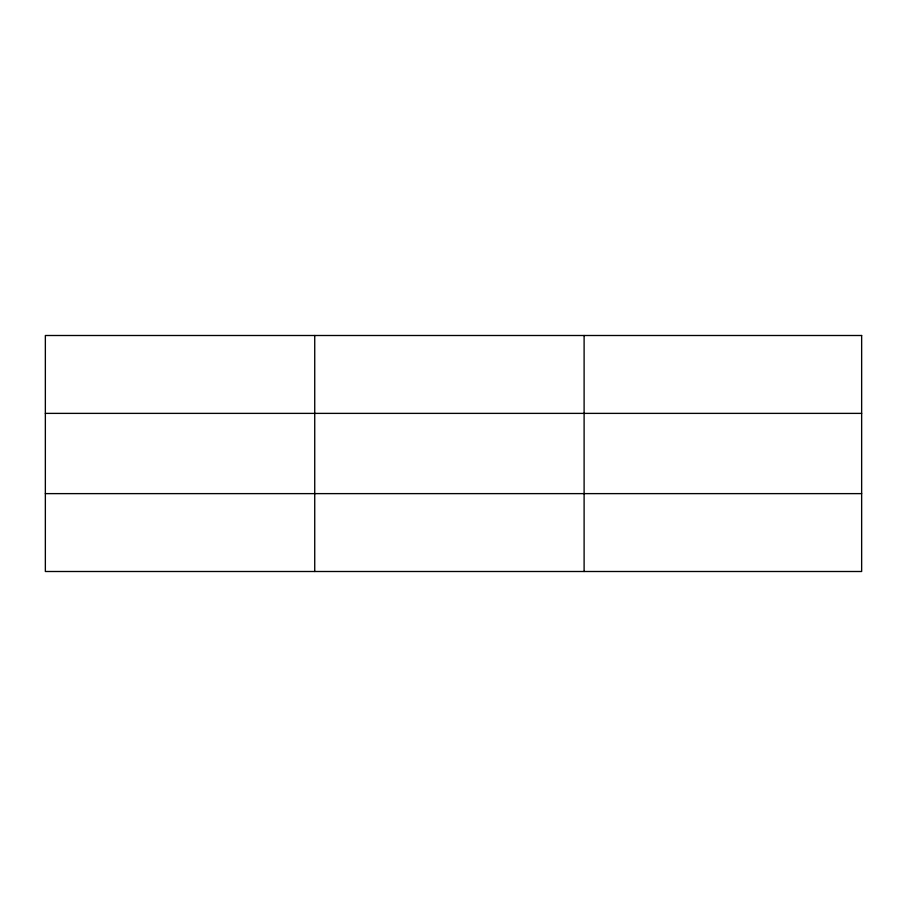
<?xml version="1.0" encoding="UTF-8"?>
<svg xmlns="http://www.w3.org/2000/svg" width="907" height="907" viewBox="0 0 907 907"><rect width="100%" height="100%" fill="white"/><g stroke="black" fill="none" stroke-linecap="round" stroke-linejoin="round"><path stroke-width="1.36" d="M314.729 335.499L314.729 571.501M584.108 335.499L584.108 571.501M45.35 413.377L861.65 413.377M45.35 493.623L861.65 493.623M861.65 335.499L861.65 571.501L45.35 571.501L45.35 335.499L861.65 335.499"/></g></svg>
